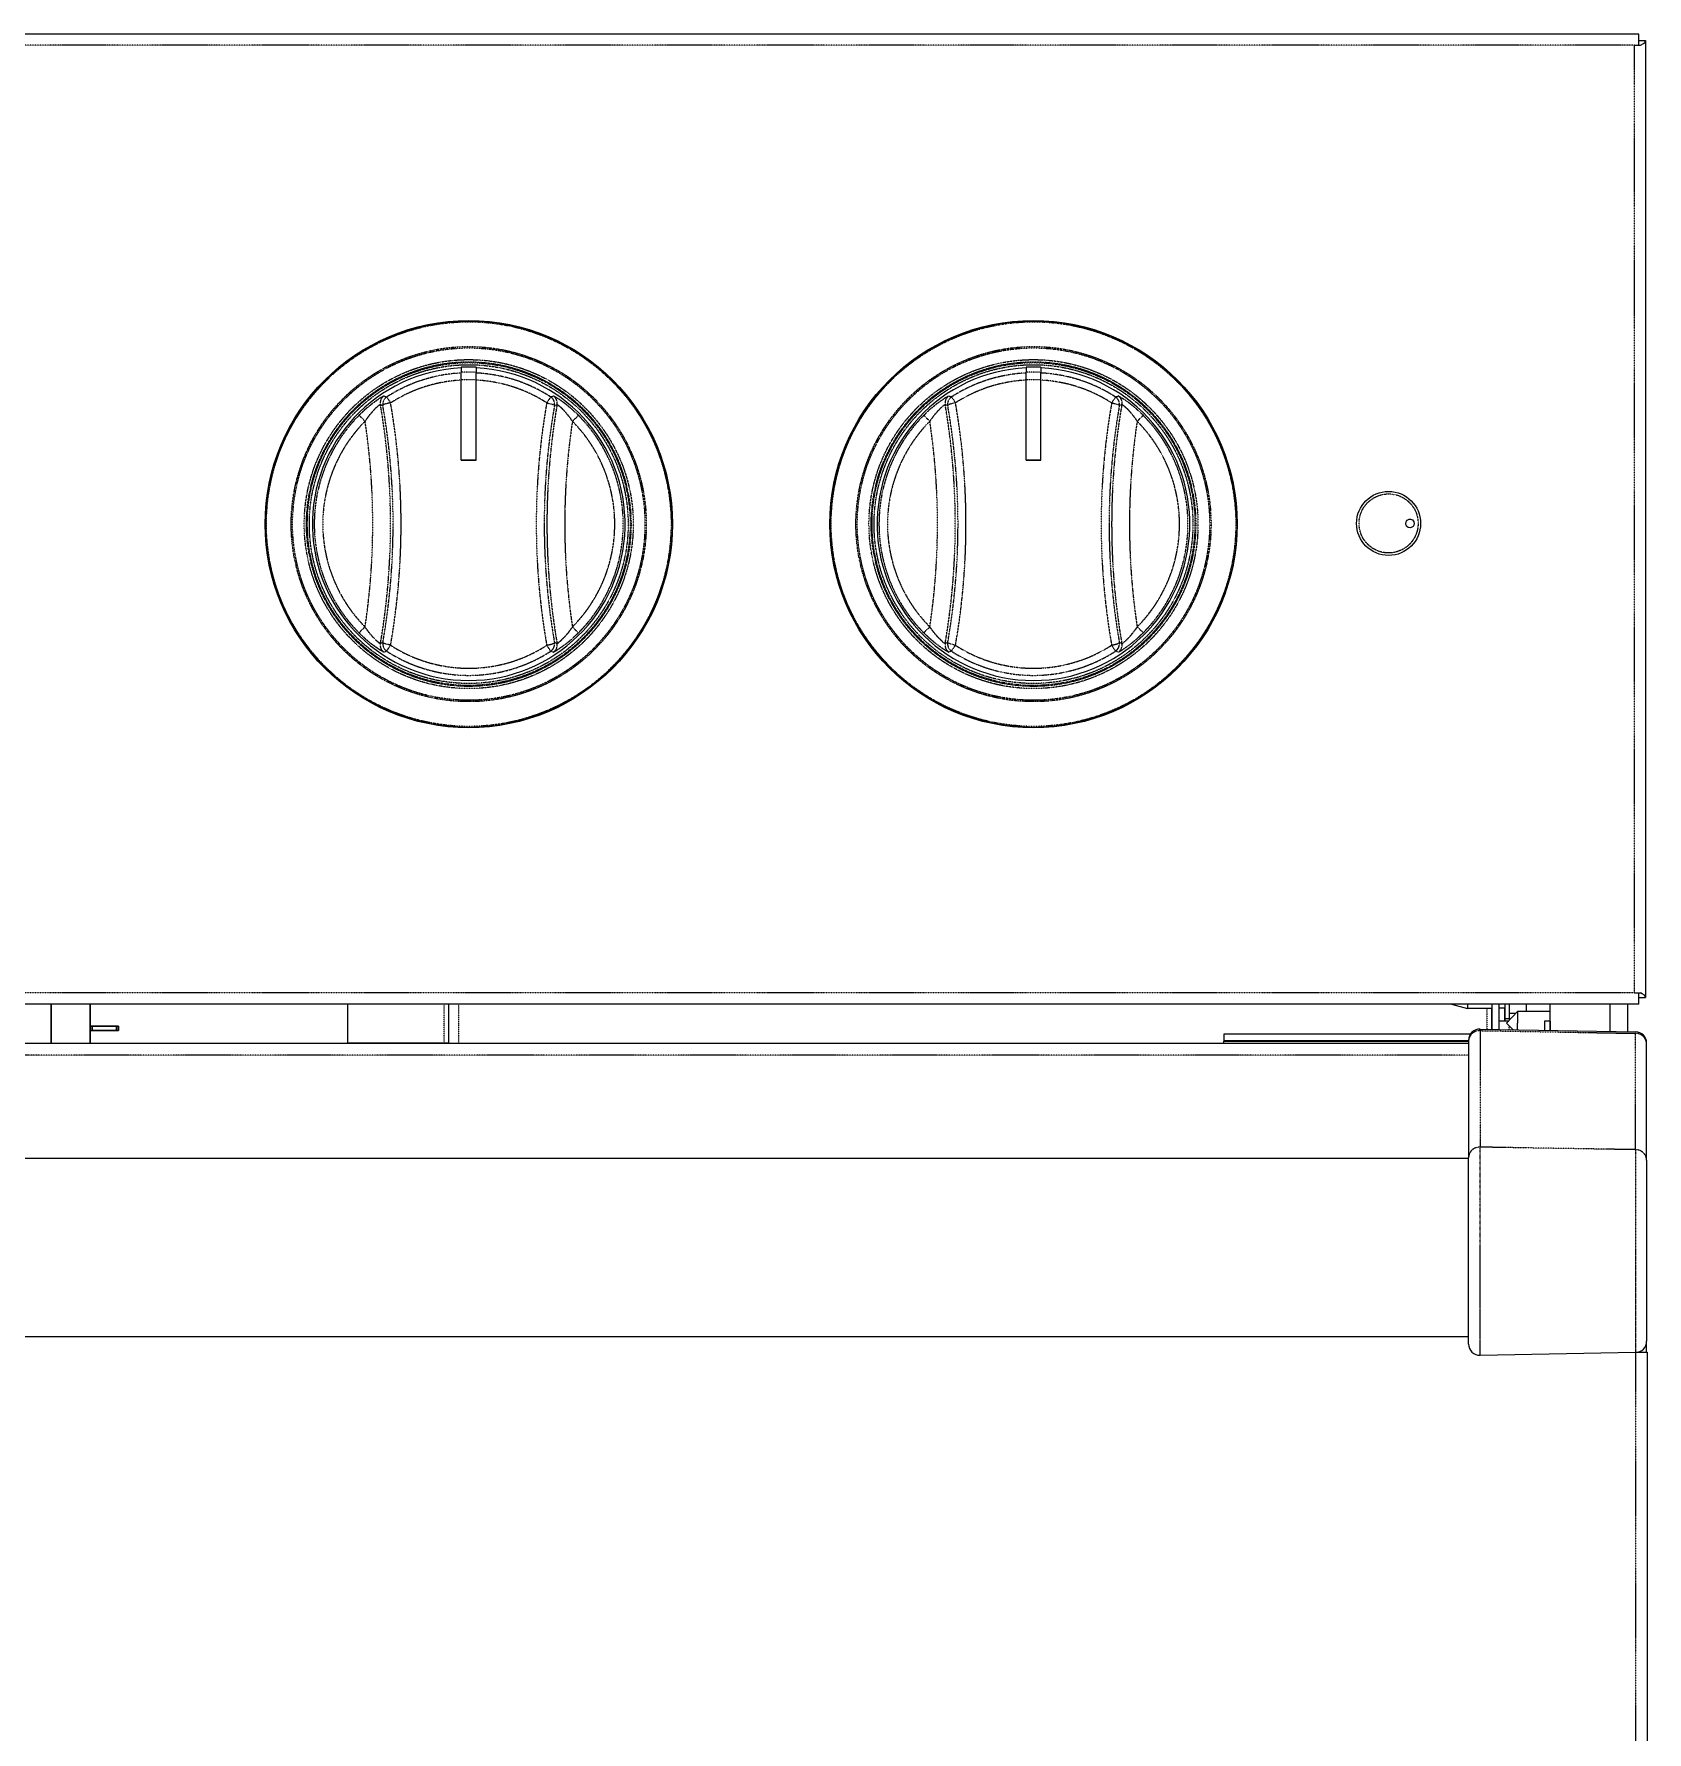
# Model space of a CAD drawing. Header units: millimetres. Extents: x 60499 to 556746, y 248297 to 497145.
# Drawn here: x 258323 to 267835, y 456224 to 466237 of the extents above; entities that cross this region are included whole.
import ezdxf

# ---------------------------------------------------------------- set-up
doc = ezdxf.new("R2010")
doc.units = ezdxf.units.MM
doc.linetypes.add('PHANTOM', pattern=[20, 10, -2, 2, -2, 2, -2])

msp = doc.modelspace()

# ---------------------------------------------------------------- linework, layer by layer
at = {"color": 7, "lineweight": 13, "ltscale": 0.03937}
for p, q in [((267787, 466237), (245612, 466237)), ((267826, 466198), (267826, 460556)), ((267787, 460516), (245612, 460516)), ((265342, 460341), (266794, 460341)), ((266850, 460369), (267767, 460353)), ((266782, 460285), (246631, 460285)), ((265338, 460298), (266782, 460298)), ((265342, 460301), (266782, 460301)), ((266782, 460298), (266782, 459611)), ((267832, 459596), (267832, 460282)), ((266782, 459605), (246631, 459605)), ((266782, 458512), (266782, 459611)), ((267832, 459596), (267832, 458528)), ((266782, 458555), (246631, 458555)), ((267767, 458461), (266850, 458445)), ((267835, 458463), (267835, 442073))]:
    msp.add_line(p, q, dxfattribs=at)
at = {"color": 7, "lineweight": 13, "ltscale": 0.001975}
for p, q in [((267787, 466171), (267787, 466237)), ((267787, 460516), (267787, 460583))]:
    msp.add_line(p, q, dxfattribs=at)
at = {"color": 7, "linetype": 'PHANTOM', "lineweight": 13, "ltscale": 0.03937}
for p, q in [((267761, 466171), (245638, 466171)), ((267761, 460583), (267761, 466171)), ((267761, 460583), (245638, 460583)), ((266850, 460360), (267767, 460344)), ((266850, 460360), (266850, 459673)), ((267767, 459658), (267767, 460344)), ((266782, 460216), (246631, 460216)), ((267767, 459658), (266850, 459673)), ((267766, 458461), (267766, 442073))]:
    msp.add_line(p, q, dxfattribs=at)
at = {"color": 7, "lineweight": 13, "ltscale": 0.000775}
for p, q in [((267761, 466171), (267787, 466171)), ((267761, 460583), (267787, 460583)), ((260769, 460286), (260743, 460286))]:
    msp.add_line(p, q, dxfattribs=at)
at = {"color": 7, "lineweight": 13, "ltscale": 0.001175}
for p, q in [((267787, 466198), (267826, 466198)), ((267787, 460556), (267826, 460556))]:
    msp.add_line(p, q, dxfattribs=at)
at = {"color": 7, "lineweight": 13, "ltscale": 0.000315}
msp.add_line((267787, 466171), (267797, 466171), dxfattribs=at)
at = {"color": 7, "lineweight": 13, "ltscale": 0.0009}
for p, q in [((260843, 464272), (260843, 464242)), ((260930, 464272), (260930, 464242)), ((264174, 464272), (264174, 464242)), ((264261, 464272), (264261, 464242))]:
    msp.add_line(p, q, dxfattribs=at)
at = {"color": 7, "lineweight": 13, "ltscale": 0.0026}
for p, q in [((260930, 464272), (260843, 464272)), ((264261, 464272), (264174, 464272)), ((260930, 463724), (260843, 463724)), ((260843, 463724), (260930, 463724)), ((264261, 463724), (264174, 463724)), ((264174, 463724), (264261, 463724))]:
    msp.add_line(p, q, dxfattribs=at)
at = {"color": 7, "lineweight": 13, "ltscale": 0.001308}
for p, q in [((260843, 464198), (260843, 464242)), ((260930, 464198), (260930, 464242)), ((264174, 464198), (264174, 464242)), ((264261, 464198), (264261, 464242))]:
    msp.add_line(p, q, dxfattribs=at)
at = {"color": 7, "linetype": 'PHANTOM', "lineweight": 13, "ltscale": 0.0026}
for p, q in [((260930, 464242), (260843, 464242)), ((264261, 464242), (264174, 464242)), ((260930, 464198), (260843, 464198)), ((264261, 464198), (264174, 464198))]:
    msp.add_line(p, q, dxfattribs=at)
at = {"color": 7, "lineweight": 13, "ltscale": 0.014116}
for p, q in [((260843, 463724), (260843, 464198)), ((260930, 463724), (260930, 464198)), ((264174, 463724), (264174, 464198)), ((264261, 463724), (264261, 464198))]:
    msp.add_line(p, q, dxfattribs=at)
at = {"color": 7, "linetype": 'PHANTOM', "lineweight": 13, "ltscale": 0.000494}
for p, q in [((260366, 464053), (260381, 464046)), ((261392, 464046), (261408, 464053)), ((263696, 464053), (263712, 464046)), ((264723, 464046), (264738, 464053)), ((260381, 462648), (260366, 462642)), ((261408, 462642), (261392, 462648)), ((263712, 462648), (263696, 462642)), ((264738, 462642), (264723, 462648))]:
    msp.add_line(p, q, dxfattribs=at)
at = {"color": 7, "linetype": 'PHANTOM', "lineweight": 13, "ltscale": 0.000505}
for p, q in [((260387, 464103), (260403, 464097)), ((261370, 464097), (261386, 464103)), ((263718, 464103), (263734, 464097)), ((264701, 464097), (264717, 464103)), ((260403, 462598), (260387, 462591)), ((261386, 462591), (261370, 462598)), ((263734, 462598), (263718, 462591)), ((264717, 462591), (264701, 462598))]:
    msp.add_line(p, q, dxfattribs=at)
at = {"color": 7, "linetype": 'PHANTOM', "lineweight": 13, "ltscale": 0.001246}
for p, q in [((260403, 464097), (260426, 464062)), ((261370, 464097), (261347, 464062)), ((263734, 464097), (263757, 464062)), ((264701, 464097), (264678, 464062)), ((260403, 462598), (260426, 462633)), ((261370, 462598), (261347, 462633)), ((263734, 462598), (263757, 462633)), ((264701, 462598), (264678, 462633))]:
    msp.add_line(p, q, dxfattribs=at)
at = {"color": 7, "linetype": 'PHANTOM', "lineweight": 13, "ltscale": 0.001499}
for p, q in [((260240, 463989), (260275, 463953)), ((261498, 463953), (261534, 463989)), ((263570, 463989), (263606, 463953)), ((264829, 463953), (264865, 463989)), ((260275, 462741), (260240, 462706)), ((261534, 462706), (261498, 462741)), ((263606, 462741), (263570, 462706)), ((264865, 462706), (264829, 462741))]:
    msp.add_line(p, q, dxfattribs=at)
at = {"color": 7, "lineweight": 13, "ltscale": 6e-06}
for p, q in [((260843, 463724), (260843, 463724)), ((260930, 463724), (260930, 463724)), ((264174, 463724), (264174, 463724)), ((264261, 463724), (264261, 463724))]:
    msp.add_line(p, q, dxfattribs=at)
at = {"color": 7, "lineweight": 13, "ltscale": 0.00109}
msp.add_line((267761, 460583), (267797, 460583), dxfattribs=at)
at = {"color": 7, "lineweight": 13, "ltscale": 0.006884}
for p, q in [((258425, 460285), (258425, 460516)), ((258425, 460516), (258425, 460285)), ((258655, 460516), (258655, 460285)), ((258655, 460285), (258655, 460516)), ((260769, 460285), (260769, 460516))]:
    msp.add_line(p, q, dxfattribs=at)
at = {"color": 7, "lineweight": 13, "ltscale": 0.006875}
msp.add_line((260173, 460516), (260173, 460286), dxfattribs=at)
at = {"color": 7, "linetype": 'PHANTOM', "lineweight": 13, "ltscale": 0.006875}
msp.add_line((260743, 460286), (260743, 460516), dxfattribs=at)
at = {"color": 7, "linetype": 'PHANTOM', "lineweight": 13, "ltscale": 0.006885}
msp.add_line((260829, 460285), (260829, 460516), dxfattribs=at)
at = {"color": 7, "lineweight": 13, "ltscale": 0.002909}
msp.add_line((266682, 460516), (266776, 460491), dxfattribs=at)
at = {"color": 7, "lineweight": 13, "ltscale": 0.000753}
msp.add_line((266776, 460516), (266776, 460491), dxfattribs=at)
at = {"color": 7, "lineweight": 13, "ltscale": 0.004357}
msp.add_line((266922, 460491), (266776, 460491), dxfattribs=at)
at = {"color": 7, "linetype": 'PHANTOM', "lineweight": 13, "ltscale": 0.003655}
msp.add_line((266891, 460491), (266891, 460368), dxfattribs=at)
at = {"color": 7, "lineweight": 13, "ltscale": 0.003669}
msp.add_line((266917, 460491), (266917, 460368), dxfattribs=at)
at = {"color": 7, "lineweight": 13, "ltscale": 0.004424}
msp.add_line((266922, 460368), (266922, 460516), dxfattribs=at)
at = {"color": 7, "lineweight": 13, "ltscale": 0.000675}
for p, q in [((266963, 460494), (266963, 460516)), ((266996, 460516), (266996, 460494))]:
    msp.add_line(p, q, dxfattribs=at)
at = {"color": 7, "lineweight": 13, "ltscale": 0.00099}
for p, q in [((266963, 460494), (266996, 460494)), ((267263, 460415), (267230, 460415))]:
    msp.add_line(p, q, dxfattribs=at)
at = {"color": 7, "lineweight": 13, "ltscale": 0.00235}
for p, q in [((266963, 460415), (266963, 460494)), ((266996, 460415), (266996, 460494))]:
    msp.add_line(p, q, dxfattribs=at)
at = {"color": 7, "lineweight": 13, "ltscale": 0.000999}
msp.add_line((266996, 460516), (266996, 460483), dxfattribs=at)
at = {"color": 7, "lineweight": 13, "ltscale": 1.2e-05}
for p, q in [((266996, 460501), (266996, 460501)), ((266996, 460495), (266996, 460495)), ((266996, 460458), (266996, 460458)), ((266996, 460423), (266996, 460423))]:
    msp.add_line(p, q, dxfattribs=at)
at = {"color": 7, "lineweight": 13, "ltscale": 0.001516}
msp.add_line((266996, 460483), (266996, 460432), dxfattribs=at)
at = {"color": 7, "lineweight": 13, "ltscale": 0.000763}
msp.add_line((266996, 460432), (267022, 460432), dxfattribs=at)
at = {"color": 7, "lineweight": 13, "ltscale": 0.00051}
msp.add_line((266996, 460432), (266996, 460415), dxfattribs=at)
at = {"color": 7, "lineweight": 13, "ltscale": 0.002776}
msp.add_line((267006, 460404), (267071, 460472), dxfattribs=at)
at = {"color": 7, "lineweight": 13, "ltscale": 0.002515}
msp.add_line((267022, 460516), (267022, 460432), dxfattribs=at)
at = {"color": 7, "lineweight": 13, "ltscale": 0.001205}
msp.add_line((267022, 460463), (267062, 460463), dxfattribs=at)
at = {"color": 7, "lineweight": 13, "ltscale": 0.000327}
msp.add_line((267022, 460432), (267022, 460421), dxfattribs=at)
at = {"color": 7, "lineweight": 13, "ltscale": 0.000194}
msp.add_line((267022, 460428), (267028, 460428), dxfattribs=at)
at = {"color": 7, "lineweight": 13, "ltscale": 0.002}
msp.add_line((267071, 460472), (267071, 460404), dxfattribs=at)
at = {"color": 7, "lineweight": 13, "ltscale": 0.00575}
msp.add_line((267264, 460472), (267071, 460472), dxfattribs=at)
at = {"color": 7, "lineweight": 13, "ltscale": 0.001336}
msp.add_line((267123, 460516), (267123, 460472), dxfattribs=at)
at = {"color": 7, "lineweight": 13, "ltscale": 0.004602}
msp.add_line((267264, 460362), (267264, 460516), dxfattribs=at)
at = {"color": 7, "lineweight": 13, "ltscale": 0.004785}
msp.add_line((267617, 460356), (267617, 460516), dxfattribs=at)
at = {"color": 7, "lineweight": 13, "ltscale": 0.00484}
msp.add_line((267722, 460354), (267722, 460516), dxfattribs=at)
at = {"color": 7, "lineweight": 13, "ltscale": 0.000312}
for p, q in [((258655, 460387), (258666, 460387)), ((258666, 460387), (258655, 460387)), ((258666, 460387), (258655, 460387)), ((258666, 460361), (258655, 460361)), ((258655, 460361), (258666, 460361))]:
    msp.add_line(p, q, dxfattribs=at)
at = {"color": 7, "lineweight": 13, "ltscale": 0.004606}
msp.add_line((258655, 460387), (258810, 460387), dxfattribs=at)
at = {"color": 7, "lineweight": 13, "ltscale": 0.002269}
msp.add_line((258731, 460387), (258655, 460387), dxfattribs=at)
at = {"color": 7, "lineweight": 13, "ltscale": 0.000787}
for p, q in [((258666, 460387), (258666, 460361)), ((258666, 460361), (258666, 460387)), ((258810, 460387), (258810, 460361)), ((258810, 460361), (258810, 460387)), ((258822, 460361), (258822, 460387)), ((258822, 460387), (258822, 460361))]:
    msp.add_line(p, q, dxfattribs=at)
at = {"color": 7, "lineweight": 13, "ltscale": 0.004294}
for p, q in [((258810, 460387), (258666, 460387)), ((258666, 460361), (258810, 460361)), ((258810, 460361), (258666, 460361))]:
    msp.add_line(p, q, dxfattribs=at)
at = {"color": 7, "lineweight": 13, "ltscale": 0.001181}
for p, q in [((258712, 460387), (258673, 460387)), ((258686, 460387), (258725, 460387))]:
    msp.add_line(p, q, dxfattribs=at)
at = {"color": 7, "lineweight": 13, "ltscale": 0.001345}
msp.add_line((258777, 460387), (258731, 460387), dxfattribs=at)
at = {"color": 7, "lineweight": 13, "ltscale": 0.001353}
msp.add_line((258822, 460387), (258777, 460387), dxfattribs=at)
at = {"color": 7, "lineweight": 13, "ltscale": 0.00036}
for p, q in [((258822, 460387), (258810, 460387)), ((258810, 460387), (258822, 460387)), ((258810, 460361), (258822, 460361)), ((258822, 460361), (258810, 460361))]:
    msp.add_line(p, q, dxfattribs=at)
at = {"color": 7, "lineweight": 13, "ltscale": 0.001199}
msp.add_line((265342, 460301), (265342, 460341), dxfattribs=at)
at = {"color": 7, "linetype": 'PHANTOM', "lineweight": 13, "ltscale": 0.000266}
for p, q in [((266850, 460369), (266850, 460360)), ((267767, 460344), (267767, 460353))]:
    msp.add_line(p, q, dxfattribs=at)
at = {"color": 7, "lineweight": 13, "ltscale": 0.001589}
msp.add_line((267016, 460415), (266963, 460415), dxfattribs=at)
at = {"color": 7, "lineweight": 13, "ltscale": 0.00142}
msp.add_line((266963, 460367), (266963, 460415), dxfattribs=at)
at = {"color": 7, "lineweight": 13, "ltscale": 0.001598}
msp.add_line((267006, 460404), (267043, 460366), dxfattribs=at)
at = {"color": 7, "linetype": 'PHANTOM', "lineweight": 13, "ltscale": 0.000647}
msp.add_line((267022, 460366), (267022, 460388), dxfattribs=at)
at = {"color": 7, "lineweight": 13, "ltscale": 0.001166}
msp.add_line((267071, 460365), (267071, 460404), dxfattribs=at)
at = {"color": 7, "lineweight": 13, "ltscale": 0.001559}
msp.add_line((267230, 460415), (267230, 460362), dxfattribs=at)
at = {"color": 7, "lineweight": 13, "ltscale": 0.001576}
msp.add_line((267263, 460415), (267263, 460362), dxfattribs=at)
at = {"color": 7, "lineweight": 13, "ltscale": 0.016985}
msp.add_line((260743, 460286), (260173, 460286), dxfattribs=at)
at = {"color": 7, "lineweight": 13, "ltscale": 1e-05}
msp.add_line((260689, 460286), (260689, 460285), dxfattribs=at)
at = {"color": 7, "lineweight": 13, "ltscale": 0.000385}
msp.add_line((265338, 460298), (265338, 460285), dxfattribs=at)
at = {"color": 7, "lineweight": 13, "ltscale": 7.5e-05}
msp.add_line((265342, 460301), (265342, 460298), dxfattribs=at)
at = {"color": 7, "lineweight": 13, "ltscale": 0.000135}
for p, q in [((266782, 460303), (266782, 460298)), ((267832, 460282), (267832, 460287))]:
    msp.add_line(p, q, dxfattribs=at)
at = {"color": 7, "linetype": 'PHANTOM', "lineweight": 13, "ltscale": 0.017651}
msp.add_line((266850, 459080), (266850, 459673), dxfattribs=at)
at = {"color": 7, "linetype": 'PHANTOM', "lineweight": 13, "ltscale": 0.017206}
msp.add_line((267767, 459658), (267767, 459080), dxfattribs=at)
at = {"color": 7, "linetype": 'PHANTOM', "lineweight": 13, "ltscale": 0.018907}
msp.add_line((266850, 458445), (266850, 459080), dxfattribs=at)
at = {"color": 7, "linetype": 'PHANTOM', "lineweight": 13, "ltscale": 0.01843}
msp.add_line((267767, 459080), (267767, 458461), dxfattribs=at)
at = {"color": 7, "lineweight": 13, "ltscale": 0.001928}
msp.add_line((267832, 458463), (267832, 458528), dxfattribs=at)
at = {"color": 7, "lineweight": 13, "ltscale": 0.001941}
msp.add_line((267832, 458461), (267767, 458461), dxfattribs=at)
at = {"color": 7, "lineweight": 13, "ltscale": 0.001636}
msp.add_line((267780, 458463), (267835, 458463), dxfattribs=at)
at = {"color": 7, "lineweight": 13, "ltscale": 0.03937}
for points in [[(267797, 466171), (267815, 466182), (267821, 466187), (267824, 466191), (267826, 466198)], [(266412, 463351), (266414, 463360), (266416, 463364), (266421, 463371), (266424, 463373), (266432, 463377), (266440, 463377)], [(266440, 463325), (266430, 463326), (266426, 463327), (266421, 463331), (266418, 463334), (266415, 463340), (266413, 463345), (266412, 463351)], [(266440, 463377), (266446, 463375), (266451, 463372), (266456, 463367), (266460, 463361), (266462, 463351)], [(266462, 463351), (266460, 463341), (266455, 463333), (266449, 463328), (266440, 463325)], [(267826, 460556), (267825, 460560), (267823, 460564), (267819, 460569), (267807, 460577), (267797, 460583)]]:
    msp.add_lwpolyline(points, dxfattribs=at)
at = {"color": 7, "linetype": 'PHANTOM', "lineweight": 13, "ltscale": 0.03937}
for points in [[(260240, 463989), (260278, 464025), (260318, 464058), (260350, 464081), (260365, 464092), (260381, 464101), (260386, 464103), (260387, 464103), (260387, 464103)], [(260275, 463953), (260301, 463988), (260325, 464017), (260346, 464038), (260361, 464051), (260364, 464052), (260365, 464053), (260365, 464053), (260366, 464053)], [(261347, 464062), (261377, 464055), (261387, 464050), (261391, 464048), (261392, 464048), (261392, 464047), (261392, 464046)], [(261386, 464103), (261386, 464103), (261387, 464103), (261393, 464100), (261420, 464084), (261444, 464067), (261468, 464048), (261499, 464021), (261534, 463989)], [(261408, 464053), (261408, 464053), (261408, 464053), (261408, 464053), (261409, 464052), (261417, 464047), (261443, 464023), (261466, 463996), (261479, 463980), (261498, 463953)], [(263570, 463989), (263608, 464025), (263648, 464058), (263681, 464081), (263696, 464092), (263712, 464101), (263717, 464103), (263718, 464103), (263718, 464103)], [(263606, 463953), (263631, 463988), (263656, 464017), (263677, 464038), (263692, 464051), (263695, 464052), (263696, 464053), (263696, 464053), (263696, 464053)], [(264678, 464062), (264707, 464055), (264718, 464050), (264722, 464048), (264723, 464048), (264723, 464047), (264723, 464046)], [(264717, 464103), (264717, 464103), (264718, 464103), (264724, 464100), (264750, 464084), (264774, 464067), (264799, 464048), (264830, 464021), (264865, 463989)], [(264738, 464053), (264739, 464053), (264739, 464053), (264739, 464053), (264740, 464052), (264748, 464047), (264774, 464023), (264797, 463996), (264810, 463980), (264829, 463953)], [(260366, 462642), (260365, 462642), (260365, 462642), (260365, 462642), (260364, 462642), (260357, 462647), (260331, 462671), (260307, 462698), (260295, 462713), (260275, 462741)], [(261498, 462741), (261473, 462706), (261448, 462677), (261427, 462657), (261412, 462644), (261409, 462642), (261408, 462642), (261408, 462642), (261408, 462642)], [(263696, 462642), (263696, 462642), (263696, 462642), (263696, 462642), (263695, 462642), (263688, 462647), (263662, 462671), (263638, 462698), (263626, 462713), (263606, 462741)], [(264829, 462741), (264803, 462706), (264779, 462677), (264758, 462657), (264743, 462644), (264740, 462642), (264739, 462642), (264739, 462642), (264738, 462642)], [(260387, 462591), (260387, 462591), (260386, 462591), (260380, 462594), (260354, 462611), (260330, 462628), (260305, 462646), (260274, 462673), (260240, 462706)], [(260426, 462633), (260400, 462639), (260389, 462643), (260383, 462645), (260382, 462647), (260381, 462648), (260381, 462648)], [(261347, 462633), (261374, 462639), (261384, 462643), (261390, 462645), (261392, 462647), (261392, 462648), (261392, 462648)], [(261534, 462706), (261488, 462663), (261464, 462643), (261439, 462625), (261408, 462603), (261392, 462594), (261387, 462591), (261386, 462591), (261386, 462591)], [(263718, 462591), (263718, 462591), (263717, 462591), (263711, 462594), (263684, 462611), (263660, 462628), (263636, 462646), (263605, 462673), (263570, 462706)], [(263757, 462633), (263730, 462639), (263720, 462643), (263714, 462645), (263713, 462647), (263712, 462648), (263712, 462648)], [(264678, 462633), (264704, 462639), (264715, 462643), (264721, 462645), (264722, 462647), (264723, 462648), (264723, 462648)], [(264865, 462706), (264818, 462663), (264794, 462643), (264770, 462625), (264739, 462603), (264723, 462594), (264718, 462591), (264717, 462591), (264717, 462591)]]:
    msp.add_lwpolyline(points, dxfattribs=at)
at = {"color": 7, "lineweight": 13, "ltscale": 0.03937}
for centre, radius in [((260887, 463347), 1201), ((264217, 463347), 1201), ((266311, 463351), 189)]:
    msp.add_circle(centre, radius, dxfattribs=at)
at = {"color": 7, "linetype": 'PHANTOM', "lineweight": 13, "ltscale": 0.03937}
for centre, radius in [((260887, 463347), 1197), ((260887, 463347), 1193), ((264217, 463347), 1197), ((264217, 463347), 1193), ((260887, 463347), 1047), ((260887, 463347), 1039), ((264217, 463347), 1047), ((264217, 463347), 1039), ((260887, 463347), 970), ((260887, 463347), 957), ((260887, 463347), 952), ((260887, 463347), 940), ((264217, 463347), 970), ((264217, 463347), 957), ((264217, 463347), 952), ((264217, 463347), 940), ((266311, 463351), 174)]:
    msp.add_circle(centre, radius, dxfattribs=at)
at = {"color": 7, "lineweight": 13, "ltscale": 0.03937}
for centre, radius, start, end in [((260887, 463347), 922, 92.714, 87.286), ((264217, 463347), 922, 92.714, 87.286), ((266849, 460303), 66.3, 89, 180), ((267766, 460287), 66.3, 0, 89), ((267766, 458528), 66.3, 271, 0), ((266849, 458512), 66.3, 180, 271)]:
    msp.add_arc(centre, radius, start, end, dxfattribs=at)
at = {"color": 7, "linetype": 'PHANTOM', "lineweight": 13, "ltscale": 0.03937}
for centre, radius, start, end in [((260887, 463347), 892, 92.806, 122.8187), ((260887, 463347), 892, 57.1813, 87.194), ((264217, 463347), 892, 92.806, 122.8187), ((264217, 463347), 892, 57.1813, 87.194), ((260887, 463347), 850, 92.9443, 122.8187), ((260887, 463347), 850, 57.1813, 87.0557), ((264217, 463347), 850, 92.9443, 122.8187), ((264217, 463347), 850, 57.1813, 87.0557), ((260415, 464061), 50.4, 123.485, 189.6647), ((256245, 463347), 4181, 350.2849, 9.7151), ((260431, 464055), 50.4, 122.8695, 189.5403), ((256380, 463347), 4061, 359.9991, 9.9097), ((256336, 463347), 4152, 359.9981, 9.9078), ((265437, 463347), 4152, 170.0922, 180.0019), ((265393, 463347), 4061, 170.0903, 180.0009), ((265529, 463347), 4181, 170.2849, 189.7151), ((261343, 464055), 50.4, 350.4592, 57.1305), ((261358, 464061), 50.4, 350.3351, 56.5138), ((263746, 464061), 50.4, 123.485, 189.6647), ((259575, 463347), 4181, 350.2849, 9.7151), ((263761, 464055), 50.4, 122.8695, 189.5403), ((259711, 463347), 4061, 359.9991, 9.9097), ((259667, 463347), 4152, 359.9981, 9.9078), ((268768, 463347), 4152, 170.0922, 180.0019), ((268724, 463347), 4061, 170.0903, 180.0009), ((268859, 463347), 4181, 170.2849, 189.7151), ((264673, 464055), 50.4, 350.4592, 57.1305), ((264689, 464061), 50.4, 350.3351, 56.5138), ((260887, 463347), 911, 135.2484, 224.7516), ((260887, 463347), 861, 135.2484, 224.7516), ((256245, 463347), 4076, 351.4487, 8.5513), ((265529, 463347), 4076, 171.4487, 188.5513), ((260887, 463347), 861, 315.2484, 44.7516), ((260887, 463347), 911, 315.2484, 44.7516), ((264217, 463347), 911, 135.2484, 224.7516), ((264217, 463347), 861, 135.2484, 224.7516), ((259575, 463347), 4076, 351.4487, 8.5513), ((268859, 463347), 4076, 171.4487, 188.5513), ((264217, 463347), 861, 315.2484, 44.7516), ((264217, 463347), 911, 315.2484, 44.7516), ((256380, 463347), 4061, 350.0903, 0.0009), ((256336, 463347), 4152, 350.0922, 0.0019), ((265437, 463347), 4152, 179.9981, 189.9078), ((265393, 463347), 4061, 179.9991, 189.9097), ((259711, 463347), 4061, 350.0903, 0.0009), ((259667, 463347), 4152, 350.0922, 0.0019), ((268768, 463347), 4152, 179.9981, 189.9078), ((268724, 463347), 4061, 179.9991, 189.9097), ((260415, 462633), 50.4, 170.3351, 236.5138), ((260431, 462640), 50.4, 170.4592, 237.1305), ((260887, 463347), 850, 237.1804, 302.8187), ((261343, 462640), 50.4, 302.8695, 9.5403), ((261358, 462633), 50.4, 303.4837, 9.6643), ((263746, 462633), 50.4, 170.3351, 236.5138), ((263761, 462640), 50.4, 170.4592, 237.1305), ((264217, 463347), 850, 237.1804, 302.8187), ((264673, 462640), 50.4, 302.8695, 9.5403), ((264689, 462633), 50.4, 303.4837, 9.6643), ((260887, 463347), 892, 237.1813, 302.8187), ((264217, 463347), 892, 237.1813, 302.8187)]:
    msp.add_arc(centre, radius, start, end, dxfattribs=at)
for centre, major_axis, ratio, start_param, end_param in [((260430, 464055), (-49.6, -8.7), 0.155752, 4.778124, 6.248215), ((263761, 464055), (-49.6, -8.7), 0.155752, 4.778124, 6.248215), ((266849, 460298), (66.3, 0), 0.93358, 1.553343, 3.141593), ((267766, 460282), (-66.3, 0), 0.93358, 3.141593, 4.694936), ((266849, 459611), (66.3, 0), 0.93358, 1.553343, 3.141593), ((267766, 459596), (-66.3, 0), 0.93358, 3.141593, 4.694936)]:
    msp.add_ellipse(centre, major_axis=major_axis, ratio=ratio, start_param=start_param, end_param=end_param, dxfattribs=at)

doc.saveas('drawing.dxf')
